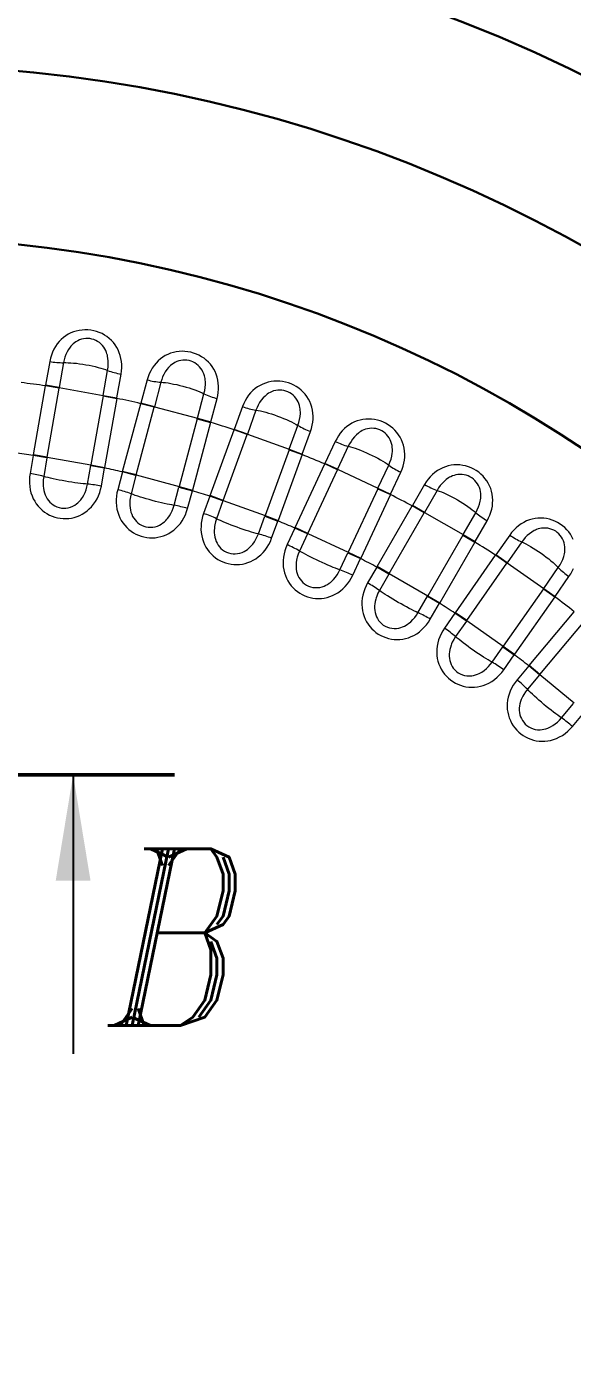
# Model space of a CAD drawing. Extents: x 407 to 892, y -26 to 445.
# Drawn here: x 555.4 to 570.86, y 187.52 to 224.92 of the extents above; entities that cross this region are included whole.
import ezdxf

# ---------------------------------------------------------------- set-up
doc = ezdxf.new("R2010")
doc.units = 0
doc.header["$LTSCALE"] = 7
doc.header["$MEASUREMENT"] = 0
doc.linetypes.add('CENTER2', pattern=[1.125, 0.75, -0.125, 0.125, -0.125])
doc.layers.get('0').update_dxf_attribs({"linetype": 'CONTINUOUS', "lineweight": 15})
for name, color, linetype, lineweight in [('1', 1, 'CENTER2', 15), ('3', 3, 'CONTINUOUS', 30), ('4', 5, 'CONTINUOUS', 50), ('8', 251, 'CONTINUOUS', 15)]:
    doc.layers.add(name, color=color, linetype=linetype, lineweight=lineweight)
doc.styles.add('ITALICT', font='ITALICT.shx', dxfattribs={"width": 0.8, "height": 3})
doc.dimstyles.get("Standard").update_dxf_attribs({"dimtxt": 3, "dimasz": 3, "dimexe": 0.5, "dimexo": 0.5, "dimgap": 0.8, "dimtad": 1, "dimdsep": 46, "dimtxsty": 'ITALICT', "dimcen": 0.09, "dimazin": 2, "dimtfac": 1, "dimtmove": 0, "dimatfit": 3, "dimfxl": 1, "dimtolj": 1, "dimtzin": 0, "dimarcsym": 0})

# ---------------------------------------------------------------- blocks, each defined once
blk = doc.blocks.new('*D33')
at = {"color": 0, "lineweight": -2, "transparency": 16777216}
for p, q in [((491.115, 205.588), (474.637, 211.586)), ((488.491, 183.614), (469.704, 183.614))]:
    blk.add_line(p, q, dxfattribs=at)
blk.add_arc((551.491, 183.614), 81.286, 162.11471, 177.88529, dxfattribs=at)
at = {"color": 0, "transparency": 16777216}
for points in [[(473.66, 208.74), (474.606, 208.415), (475.106, 211.415)], [(470.76, 186.604), (469.76, 186.622), (470.204, 183.614)]]:
    blk.add_solid(points, dxfattribs=at)
at = {"color": 0, "transparency": 16777216, "insert": (469.174, 198.128), "char_height": 3, "attachment_point": 5, "rotation": 80, "style": 'ITALICT'}
blk.add_mtext('\\A1;20°', dxfattribs=at)
blk = doc.blocks.new('*D34')
at = {"color": 0, "lineweight": -2, "transparency": 16777216}
for p, q in [((499.341, 235.763), (487.736, 247.368)), ((488.491, 183.614), (461.329, 183.614))]:
    blk.add_line(p, q, dxfattribs=at)
blk.add_arc((551.491, 183.614), 89.662, 136.91715, 178.08285, dxfattribs=at)
at = {"color": 0, "transparency": 16777216}
for points in [[(485.645, 245.205), (486.364, 244.51), (488.09, 247.014)], [(462.379, 186.605), (461.379, 186.621), (461.829, 183.614)]]:
    blk.add_solid(points, dxfattribs=at)
at = {"color": 0, "transparency": 16777216, "insert": (466.529, 218.806), "char_height": 3, "attachment_point": 5, "rotation": 67.5, "style": 'ITALICT'}
blk.add_mtext('\\A1;45°', dxfattribs=at)

msp = doc.modelspace()

# ---------------------------------------------------------------- linework, layer by layer
at = {"layer": '1'}
msp.add_arc((551.491, 183.614), 57, 12.6703, 166.5373, dxfattribs=at)
at = {"layer": '3'}
for radius in [44.5, 44.5, 40.215, 35.325]:
    msp.add_circle((551.491, 183.614), radius, dxfattribs=at)
at = {"layer": '4'}
msp.add_line((553.851, 203.738), (559.594, 203.738), dxfattribs=at)
at = {"layer": '8', "lineweight": 13, "ltscale": 0.017124}
msp.add_line((556.062, 215.438), (555.943, 214.764), dxfattribs=at)
at = {"layer": '8', "lineweight": 13, "ltscale": 0.01795}
for p, q in [((556.454, 215.405), (556.331, 214.697)), ((557.573, 214.478), (557.699, 215.185)), ((559.206, 214.851), (559.022, 214.157)), ((560.24, 213.831), (560.427, 214.524)), ((561.899, 214.06), (561.655, 213.384)), ((562.84, 212.953), (563.087, 213.627)), ((564.513, 213.037), (564.211, 212.385)), ((565.354, 211.852), (565.659, 212.502)), ((567.028, 211.79), (566.67, 211.167)), ((569.425, 210.328), (569.014, 209.739))]:
    msp.add_line(p, q, dxfattribs=at)
at = {"layer": '8', "lineweight": 13, "ltscale": 0.017125}
for p, q in [((557.961, 214.408), (558.079, 215.083)), ((558.819, 214.919), (558.641, 214.257)), ((560.62, 213.727), (560.797, 214.389)), ((561.519, 214.161), (561.284, 213.517)), ((563.21, 212.817), (563.444, 213.46)), ((564.143, 213.171), (563.853, 212.55)), ((565.711, 211.684), (566, 212.305)), ((566.671, 211.955), (566.328, 211.362)), ((568.103, 210.338), (568.445, 210.931)), ((569.084, 210.525), (568.69, 209.964)), ((570.369, 208.788), (570.761, 209.35))]:
    msp.add_line(p, q, dxfattribs=at)
at = {"layer": '8', "lineweight": 13, "ltscale": 0.049583}
for p, q in [((555.596, 212.796), (555.94, 214.749)), ((555.984, 212.728), (556.328, 214.681)), ((557.958, 214.393), (557.614, 212.44)), ((558.504, 212.225), (559.018, 214.141)), ((560.236, 213.815), (559.722, 211.899)), ((560.601, 211.64), (561.279, 213.504)), ((560.971, 211.505), (561.649, 213.369)), ((563.205, 212.803), (562.527, 210.939)), ((563.366, 210.573), (564.204, 212.37)), ((565.704, 211.671), (564.866, 209.873)), ((565.329, 209.632), (566.321, 211.35)), ((565.67, 209.435), (566.662, 211.153)), ((567.754, 210.522), (566.763, 208.804)), ((567.544, 208.327), (568.682, 209.952)), ((567.867, 208.101), (569.005, 209.726)), ((570.038, 209.002), (568.9, 207.378)), ((570.36, 208.776), (569.223, 207.151))]:
    msp.add_line(p, q, dxfattribs=at)
at = {"layer": '8', "lineweight": 13, "ltscale": 0.000371291}
msp.add_line((555.94, 214.749), (555.943, 214.764), dxfattribs=at)
at = {"layer": '8', "lineweight": 13, "ltscale": 0.009853}
for p, q in [((556.328, 214.681), (555.94, 214.749)), ((557.57, 214.462), (557.958, 214.393)), ((559.018, 214.141), (558.637, 214.243)), ((560.236, 213.815), (560.616, 213.713)), ((561.649, 213.369), (561.279, 213.504)), ((562.835, 212.937), (563.205, 212.803)), ((555.981, 212.711), (555.593, 212.778)), ((555.984, 212.728), (555.596, 212.796)), ((557.223, 212.492), (557.611, 212.423)), ((557.226, 212.509), (557.614, 212.44)), ((564.204, 212.37), (563.847, 212.537)), ((558.5, 212.209), (558.119, 212.31)), ((558.504, 212.225), (558.123, 212.327)), ((559.718, 211.882), (560.098, 211.78)), ((559.722, 211.899), (560.103, 211.797)), ((565.347, 211.837), (565.704, 211.671)), ((560.971, 211.505), (560.601, 211.64)), ((566.662, 211.153), (566.321, 211.35)), ((562.15, 211.058), (562.521, 210.922)), ((562.156, 211.074), (562.527, 210.939)), ((563.359, 210.557), (563.001, 210.723)), ((563.366, 210.573), (563.009, 210.739)), ((567.754, 210.522), (568.096, 210.325)), ((564.502, 210.024), (564.859, 209.857)), ((564.509, 210.04), (564.866, 209.873)), ((569.005, 209.726), (568.682, 209.952)), ((565.67, 209.435), (565.329, 209.632)), ((566.754, 208.79), (567.095, 208.592)), ((570.038, 209.002), (570.36, 208.776)), ((567.867, 208.101), (567.544, 208.327)), ((568.9, 207.378), (569.223, 207.151)), ((569.939, 206.58), (569.637, 206.834)), ((569.928, 206.567), (569.626, 206.82))]:
    msp.add_line(p, q, dxfattribs=at)
at = {"layer": '8', "lineweight": 13, "ltscale": 0.009852}
for p, q in [((556.331, 214.697), (555.943, 214.764)), ((557.573, 214.478), (557.961, 214.408)), ((559.022, 214.157), (558.641, 214.257)), ((560.24, 213.831), (560.62, 213.727)), ((565.354, 211.852), (565.711, 211.684)), ((560.965, 211.489), (560.595, 211.623)), ((566.67, 211.167), (566.328, 211.362)), ((567.763, 210.536), (568.103, 210.338)), ((569.014, 209.739), (568.69, 209.964)), ((565.662, 209.42), (565.32, 209.617)), ((567.857, 208.087), (567.534, 208.312)), ((568.89, 207.364), (569.213, 207.137))]:
    msp.add_line(p, q, dxfattribs=at)
at = {"layer": '8', "lineweight": 13, "ltscale": 0.000416811}
msp.add_line((556.328, 214.681), (556.331, 214.697), dxfattribs=at)
at = {"layer": '8', "lineweight": 13, "ltscale": 0.03153}
for p, q in [((556.331, 214.697), (557.573, 214.478)), ((561.655, 213.384), (562.84, 212.953)), ((564.211, 212.385), (565.354, 211.852)), ((566.67, 211.167), (567.763, 210.536)), ((569.014, 209.739), (570.047, 209.016))]:
    msp.add_line(p, q, dxfattribs=at)
at = {"layer": '8', "lineweight": 13, "ltscale": 0.049582}
for p, q in [((557.57, 214.462), (557.226, 212.509)), ((558.123, 212.327), (558.637, 214.243)), ((560.616, 213.713), (560.103, 211.797)), ((562.835, 212.937), (562.156, 211.074)), ((563.009, 210.739), (563.847, 212.537)), ((565.347, 211.837), (564.509, 210.04)), ((568.096, 210.325), (567.104, 208.607)), ((569.637, 206.834), (570.912, 208.353)), ((569.939, 206.58), (571.214, 208.1))]:
    msp.add_line(p, q, dxfattribs=at)
at = {"layer": '8', "lineweight": 13, "ltscale": 0.000417696}
msp.add_line((557.57, 214.462), (557.573, 214.478), dxfattribs=at)
at = {"layer": '8', "lineweight": 13, "ltscale": 0.000371025}
msp.add_line((557.958, 214.393), (557.961, 214.408), dxfattribs=at)
at = {"layer": '8', "lineweight": 13, "ltscale": 0.000371442}
msp.add_line((558.637, 214.243), (558.641, 214.257), dxfattribs=at)
at = {"layer": '8', "lineweight": 13, "ltscale": 0.000416948}
msp.add_line((559.018, 214.141), (559.022, 214.157), dxfattribs=at)
at = {"layer": '8', "lineweight": 13, "ltscale": 0.031529}
for p, q in [((559.022, 214.157), (560.24, 213.831)), ((555.984, 212.728), (557.226, 212.509)), ((558.504, 212.225), (559.722, 211.899)), ((560.971, 211.505), (562.156, 211.074)), ((563.366, 210.573), (564.509, 210.04)), ((565.67, 209.435), (566.763, 208.804)), ((567.867, 208.101), (568.9, 207.378)), ((569.939, 206.58), (570.905, 205.77))]:
    msp.add_line(p, q, dxfattribs=at)
at = {"layer": '8', "lineweight": 13, "ltscale": 0.000417146}
msp.add_line((560.236, 213.815), (560.24, 213.831), dxfattribs=at)
at = {"layer": '8', "lineweight": 13, "ltscale": 0.000370851}
msp.add_line((560.616, 213.713), (560.62, 213.727), dxfattribs=at)
at = {"layer": '8', "lineweight": 13, "ltscale": 0.00037076}
msp.add_line((561.279, 213.504), (561.284, 213.517), dxfattribs=at)
at = {"layer": '8', "lineweight": 13, "ltscale": 0.009851}
for p, q in [((561.655, 213.384), (561.284, 213.517)), ((562.84, 212.953), (563.21, 212.817)), ((564.211, 212.385), (563.853, 212.55)), ((570.047, 209.016), (570.369, 208.788))]:
    msp.add_line(p, q, dxfattribs=at)
at = {"layer": '8', "lineweight": 13, "ltscale": 0.000417037}
msp.add_line((561.649, 213.369), (561.655, 213.384), dxfattribs=at)
at = {"layer": '8', "lineweight": 13, "ltscale": 0.000417559}
msp.add_line((562.835, 212.937), (562.84, 212.953), dxfattribs=at)
at = {"layer": '8', "lineweight": 13, "ltscale": 0.000370693}
msp.add_line((563.205, 212.803), (563.21, 212.817), dxfattribs=at)
at = {"layer": '8', "lineweight": 13, "ltscale": 0.012961}
for p, q in [((555.593, 212.778), (555.502, 212.268)), ((557.521, 211.912), (557.611, 212.423)), ((558.119, 212.31), (557.984, 211.809)), ((559.965, 211.279), (560.098, 211.78)), ((562.343, 210.435), (562.521, 210.922)), ((563.001, 210.723), (562.782, 210.253)), ((564.64, 209.387), (564.859, 209.857)), ((565.32, 209.617), (565.061, 209.168)), ((567.534, 208.312), (567.236, 207.888)), ((568.916, 206.712), (569.213, 207.137)), ((569.626, 206.82), (569.292, 206.423)), ((570.862, 205.105), (571.195, 205.503))]:
    msp.add_line(p, q, dxfattribs=at)
at = {"layer": '8', "lineweight": 13, "ltscale": 0.000445406}
msp.add_line((555.593, 212.778), (555.596, 212.796), dxfattribs=at)
at = {"layer": '8', "lineweight": 13, "ltscale": 0.013374}
for p, q in [((555.981, 212.711), (555.889, 212.184)), ((557.129, 211.965), (557.223, 212.492)), ((558.5, 212.209), (558.362, 211.692)), ((559.579, 211.366), (559.718, 211.882)), ((560.965, 211.489), (560.783, 210.986)), ((561.967, 210.555), (562.15, 211.058)), ((563.359, 210.557), (563.133, 210.072)), ((564.275, 209.54), (564.502, 210.024)), ((565.662, 209.42), (565.395, 208.957)), ((566.486, 208.327), (566.754, 208.79)), ((567.857, 208.087), (567.551, 207.648)), ((568.583, 206.926), (568.89, 207.364)), ((569.928, 206.567), (569.585, 206.157)), ((570.55, 205.347), (570.894, 205.757))]:
    msp.add_line(p, q, dxfattribs=at)
at = {"layer": '8', "lineweight": 13, "ltscale": 0.000424458}
msp.add_line((555.981, 212.711), (555.984, 212.728), dxfattribs=at)
at = {"layer": '8', "lineweight": 13, "ltscale": 0.00042459}
msp.add_line((557.226, 212.509), (557.223, 212.492), dxfattribs=at)
at = {"layer": '8', "lineweight": 13, "ltscale": 0.000445539}
msp.add_line((557.614, 212.44), (557.611, 212.423), dxfattribs=at)
at = {"layer": '8', "lineweight": 13, "ltscale": 0.000370987}
msp.add_line((563.847, 212.537), (563.853, 212.55), dxfattribs=at)
at = {"layer": '8', "lineweight": 13, "ltscale": 0.00044619}
msp.add_line((558.119, 212.31), (558.123, 212.327), dxfattribs=at)
at = {"layer": '8', "lineweight": 13, "ltscale": 0.000424713}
msp.add_line((558.5, 212.209), (558.504, 212.225), dxfattribs=at)
at = {"layer": '8', "lineweight": 13, "ltscale": 0.000417123}
msp.add_line((564.204, 212.37), (564.211, 212.385), dxfattribs=at)
at = {"layer": '8', "lineweight": 13, "ltscale": 0.000424371}
msp.add_line((559.722, 211.899), (559.718, 211.882), dxfattribs=at)
at = {"layer": '8', "lineweight": 13, "ltscale": 0.000445651}
msp.add_line((560.103, 211.797), (560.098, 211.78), dxfattribs=at)
at = {"layer": '8', "lineweight": 13, "ltscale": 0.000417768}
msp.add_line((565.347, 211.837), (565.354, 211.852), dxfattribs=at)
at = {"layer": '8', "lineweight": 13, "ltscale": 0.012962}
for p, q in [((560.595, 211.623), (560.417, 211.136)), ((566.836, 208.143), (567.095, 208.592))]:
    msp.add_line(p, q, dxfattribs=at)
at = {"layer": '8', "lineweight": 13, "ltscale": 0.000445521}
msp.add_line((560.595, 211.623), (560.601, 211.64), dxfattribs=at)
at = {"layer": '8', "lineweight": 13, "ltscale": 0.000424532}
msp.add_line((560.965, 211.489), (560.971, 211.505), dxfattribs=at)
at = {"layer": '8', "lineweight": 13, "ltscale": 0.000371403}
msp.add_line((565.704, 211.671), (565.711, 211.684), dxfattribs=at)
at = {"layer": '8', "lineweight": 13, "ltscale": 0.000370584}
msp.add_line((566.321, 211.35), (566.328, 211.362), dxfattribs=at)
at = {"layer": '8', "lineweight": 13, "ltscale": 0.000424794}
msp.add_line((562.156, 211.074), (562.15, 211.058), dxfattribs=at)
at = {"layer": '8', "lineweight": 13, "ltscale": 0.000445782}
msp.add_line((562.527, 210.939), (562.521, 210.922), dxfattribs=at)
at = {"layer": '8', "lineweight": 13, "ltscale": 0.000417325}
msp.add_line((566.662, 211.153), (566.67, 211.167), dxfattribs=at)
at = {"layer": '8', "lineweight": 13, "ltscale": 0.017949}
for p, q in [((567.763, 210.536), (568.123, 211.158)), ((570.047, 209.016), (570.46, 209.603))]:
    msp.add_line(p, q, dxfattribs=at)
at = {"layer": '8', "lineweight": 13, "ltscale": 0.000446113}
msp.add_line((563.001, 210.723), (563.009, 210.739), dxfattribs=at)
at = {"layer": '8', "lineweight": 13, "ltscale": 0.000424266}
msp.add_line((563.359, 210.557), (563.366, 210.573), dxfattribs=at)
at = {"layer": '8', "lineweight": 13, "ltscale": 0.000417046}
msp.add_line((567.754, 210.522), (567.763, 210.536), dxfattribs=at)
at = {"layer": '8', "lineweight": 13, "ltscale": 0.000371143}
msp.add_line((568.096, 210.325), (568.103, 210.338), dxfattribs=at)
at = {"layer": '8', "lineweight": 13, "ltscale": 0.000424589}
msp.add_line((564.509, 210.04), (564.502, 210.024), dxfattribs=at)
at = {"layer": '8', "lineweight": 13, "ltscale": 0.000445422}
msp.add_line((564.866, 209.873), (564.859, 209.857), dxfattribs=at)
at = {"layer": '8', "lineweight": 13, "ltscale": 0.000371265}
msp.add_line((568.682, 209.952), (568.69, 209.964), dxfattribs=at)
at = {"layer": '8', "lineweight": 13, "ltscale": 0.000445997}
msp.add_line((565.32, 209.617), (565.329, 209.632), dxfattribs=at)
at = {"layer": '8', "lineweight": 13, "ltscale": 0.000417391}
msp.add_line((569.005, 209.726), (569.014, 209.739), dxfattribs=at)
at = {"layer": '8', "lineweight": 13, "ltscale": 0.000424518}
for p, q in [((565.662, 209.42), (565.67, 209.435)), ((566.763, 208.804), (566.754, 208.79))]:
    msp.add_line(p, q, dxfattribs=at)
at = {"layer": '8', "lineweight": 13, "ltscale": 0.009854}
msp.add_line((566.763, 208.804), (567.104, 208.607), dxfattribs=at)
at = {"layer": '8', "lineweight": 13, "ltscale": 0.00041783}
msp.add_line((570.038, 209.002), (570.047, 209.016), dxfattribs=at)
at = {"layer": '8', "lineweight": 13, "ltscale": 0.000371015}
msp.add_line((570.36, 208.776), (570.369, 208.788), dxfattribs=at)
at = {"layer": '8', "lineweight": 13, "ltscale": 0.000445438}
msp.add_line((567.104, 208.607), (567.095, 208.592), dxfattribs=at)
at = {"layer": '8', "lineweight": 13, "ltscale": 0.000445518}
msp.add_line((567.534, 208.312), (567.544, 208.327), dxfattribs=at)
at = {"layer": '8', "lineweight": 13, "ltscale": 0.000424579}
msp.add_line((567.857, 208.087), (567.867, 208.101), dxfattribs=at)
at = {"layer": '8', "lineweight": 13, "ltscale": 0.000423954}
msp.add_line((568.9, 207.378), (568.89, 207.364), dxfattribs=at)
at = {"layer": '8', "lineweight": 13, "ltscale": 0.000445768}
msp.add_line((569.223, 207.151), (569.213, 207.137), dxfattribs=at)
at = {"layer": '8', "lineweight": 13, "ltscale": 0.000445735}
msp.add_line((569.626, 206.82), (569.637, 206.834), dxfattribs=at)
at = {"layer": '8', "lineweight": 13, "ltscale": 0.000424635}
msp.add_line((569.928, 206.567), (569.939, 206.58), dxfattribs=at)
at = {"layer": '8', "lineweight": 13}
for points in [[(558.079, 215.083), (558.092, 215.171), (558.097, 215.259), (558.097, 215.348), (558.09, 215.435), (558.076, 215.521), (558.056, 215.605), (558.029, 215.686), (557.995, 215.765), (557.956, 215.838), (557.912, 215.907), (557.862, 215.973), (557.806, 216.034), (557.746, 216.09), (557.681, 216.141), (557.612, 216.186), (557.54, 216.226), (557.464, 216.26), (557.385, 216.287), (557.305, 216.309), (557.223, 216.324), (557.14, 216.332), (557.057, 216.334), (556.975, 216.329), (556.892, 216.318), (556.812, 216.3), (556.733, 216.275), (556.657, 216.245), (556.584, 216.208), (556.514, 216.164), (556.448, 216.116), (556.386, 216.061), (556.328, 216.002), (556.272, 215.933), (556.222, 215.86), (556.178, 215.782), (556.139, 215.701), (556.107, 215.616), (556.081, 215.528), (556.062, 215.438)], [(557.699, 215.185), (557.712, 215.274), (557.717, 215.363), (557.716, 215.45), (557.707, 215.534), (557.7, 215.575), (557.691, 215.615), (557.68, 215.654), (557.667, 215.692), (557.645, 215.746), (557.618, 215.797), (557.587, 215.845), (557.552, 215.889), (557.511, 215.933), (557.465, 215.972), (557.416, 216.006), (557.365, 216.034), (557.31, 216.057), (557.254, 216.074), (557.196, 216.086), (557.137, 216.091), (557.079, 216.09), (557.02, 216.083), (556.963, 216.07), (556.906, 216.051), (556.852, 216.026), (556.8, 215.996), (556.76, 215.967), (556.722, 215.936), (556.686, 215.901), (556.661, 215.873), (556.636, 215.844), (556.592, 215.779), (556.552, 215.709), (556.519, 215.634), (556.492, 215.56), (556.471, 215.483), (556.454, 215.405)], [(560.797, 214.389), (560.817, 214.475), (560.83, 214.563), (560.838, 214.651), (560.838, 214.739), (560.832, 214.826), (560.819, 214.911), (560.799, 214.994), (560.773, 215.076), (560.74, 215.152), (560.702, 215.225), (560.658, 215.294), (560.608, 215.36), (560.553, 215.421), (560.492, 215.477), (560.428, 215.528), (560.359, 215.574), (560.286, 215.615), (560.211, 215.649), (560.132, 215.678), (560.052, 215.7), (559.971, 215.715), (559.888, 215.724), (559.805, 215.727), (559.722, 215.723), (559.641, 215.712), (559.56, 215.694), (559.482, 215.67), (559.405, 215.64), (559.332, 215.603), (559.262, 215.56), (559.195, 215.511), (559.132, 215.457), (559.071, 215.393), (559.014, 215.325), (558.963, 215.251), (558.918, 215.173), (558.879, 215.091), (558.846, 215.006), (558.819, 214.919)], [(560.427, 214.524), (560.448, 214.612), (560.461, 214.7), (560.467, 214.786), (560.466, 214.871), (560.462, 214.913), (560.457, 214.953), (560.449, 214.993), (560.44, 215.031), (560.422, 215.087), (560.399, 215.141), (560.373, 215.191), (560.342, 215.238), (560.305, 215.285), (560.263, 215.328), (560.217, 215.366), (560.168, 215.399), (560.116, 215.427), (560.061, 215.449), (560.004, 215.465), (559.946, 215.475), (559.888, 215.479), (559.829, 215.477), (559.77, 215.469), (559.713, 215.455), (559.656, 215.435), (559.602, 215.41), (559.56, 215.385), (559.519, 215.357), (559.481, 215.326), (559.453, 215.3), (559.426, 215.272), (559.376, 215.212), (559.33, 215.146), (559.29, 215.074), (559.257, 215.003), (559.23, 214.928), (559.206, 214.851)], [(563.444, 213.46), (563.471, 213.545), (563.492, 213.631), (563.507, 213.718), (563.515, 213.806), (563.517, 213.893), (563.511, 213.979), (563.499, 214.064), (563.479, 214.147), (563.454, 214.226), (563.422, 214.302), (563.384, 214.375), (563.34, 214.444), (563.29, 214.51), (563.235, 214.571), (563.175, 214.628), (563.111, 214.68), (563.042, 214.726), (562.97, 214.767), (562.894, 214.802), (562.816, 214.831), (562.736, 214.854), (562.655, 214.87), (562.572, 214.88), (562.489, 214.883), (562.407, 214.879), (562.325, 214.869), (562.245, 214.852), (562.166, 214.828), (562.09, 214.798), (562.016, 214.761), (561.946, 214.718), (561.879, 214.67), (561.812, 214.612), (561.749, 214.548), (561.692, 214.48), (561.64, 214.406), (561.594, 214.328), (561.554, 214.246), (561.519, 214.161)], [(563.087, 213.627), (563.115, 213.713), (563.136, 213.8), (563.15, 213.885), (563.156, 213.97), (563.156, 214.012), (563.154, 214.053), (563.15, 214.093), (563.144, 214.132), (563.131, 214.189), (563.113, 214.244), (563.091, 214.297), (563.065, 214.346), (563.031, 214.397), (562.994, 214.443), (562.951, 214.485), (562.905, 214.522), (562.856, 214.554), (562.803, 214.581), (562.748, 214.602), (562.691, 214.617), (562.633, 214.626), (562.574, 214.629), (562.515, 214.627), (562.457, 214.618), (562.399, 214.603), (562.342, 214.582), (562.298, 214.561), (562.255, 214.537), (562.214, 214.509), (562.184, 214.485), (562.155, 214.46), (562.1, 214.405), (562.049, 214.343), (562.002, 214.274), (561.964, 214.206), (561.929, 214.134), (561.899, 214.06)], [(566, 212.305), (566.034, 212.387), (566.063, 212.471), (566.085, 212.556), (566.101, 212.643), (566.11, 212.729), (566.112, 212.816), (566.107, 212.901), (566.095, 212.986), (566.076, 213.066), (566.051, 213.145), (566.02, 213.221), (565.982, 213.294), (565.938, 213.364), (565.889, 213.43), (565.834, 213.492), (565.774, 213.549), (565.71, 213.601), (565.641, 213.648), (565.569, 213.69), (565.494, 213.725), (565.416, 213.755), (565.336, 213.778), (565.255, 213.795), (565.173, 213.805), (565.091, 213.809), (565.008, 213.806), (564.927, 213.796), (564.846, 213.779), (564.768, 213.755), (564.691, 213.725), (564.617, 213.689), (564.546, 213.646), (564.474, 213.594), (564.407, 213.537), (564.344, 213.473), (564.286, 213.404), (564.233, 213.33), (564.185, 213.252), (564.143, 213.171)], [(565.659, 212.502), (565.694, 212.585), (565.723, 212.67), (565.744, 212.754), (565.757, 212.838), (565.761, 212.879), (565.762, 212.92), (565.762, 212.96), (565.759, 213), (565.751, 213.058), (565.739, 213.115), (565.721, 213.169), (565.699, 213.221), (565.67, 213.274), (565.637, 213.323), (565.598, 213.368), (565.556, 213.409), (565.509, 213.446), (565.459, 213.477), (565.406, 213.503), (565.351, 213.523), (565.294, 213.537), (565.235, 213.545), (565.176, 213.548), (565.117, 213.544), (565.058, 213.534), (565, 213.518), (564.954, 213.501), (564.909, 213.481), (564.866, 213.456), (564.834, 213.436), (564.803, 213.413), (564.743, 213.363), (564.687, 213.305), (564.635, 213.241), (564.59, 213.177), (564.55, 213.108), (564.513, 213.037)], [(568.445, 210.931), (568.487, 211.01), (568.523, 211.091), (568.552, 211.174), (568.575, 211.259), (568.592, 211.344), (568.601, 211.43), (568.604, 211.516), (568.599, 211.601), (568.588, 211.683), (568.57, 211.764), (568.545, 211.842), (568.514, 211.918), (568.476, 211.992), (568.433, 212.062), (568.383, 212.128), (568.329, 212.19), (568.269, 212.248), (568.205, 212.301), (568.137, 212.348), (568.065, 212.39), (567.99, 212.427), (567.913, 212.457), (567.833, 212.481), (567.752, 212.498), (567.67, 212.509), (567.588, 212.513), (567.506, 212.51), (567.425, 212.5), (567.344, 212.483), (567.265, 212.46), (567.188, 212.43), (567.113, 212.394), (567.038, 212.349), (566.965, 212.297), (566.897, 212.239), (566.833, 212.175), (566.774, 212.107), (566.72, 212.033), (566.671, 211.955)], [(555.502, 212.268), (555.489, 212.175), (555.483, 212.083), (555.484, 211.99), (555.492, 211.898), (555.507, 211.808), (555.529, 211.72), (555.558, 211.635), (555.594, 211.554), (555.634, 211.479), (555.68, 211.409), (555.731, 211.343), (555.788, 211.282), (555.849, 211.226), (555.914, 211.175), (555.982, 211.13), (556.054, 211.091), (556.128, 211.059), (556.203, 211.033), (556.28, 211.013), (556.358, 210.999), (556.437, 210.991), (556.517, 210.99), (556.597, 210.995), (556.676, 211.006), (556.755, 211.024), (556.832, 211.049), (556.908, 211.079), (556.981, 211.116), (557.051, 211.159), (557.118, 211.208), (557.181, 211.263), (557.24, 211.323), (557.299, 211.394), (557.352, 211.47), (557.399, 211.552), (557.44, 211.637), (557.474, 211.726), (557.501, 211.818), (557.521, 211.912)], [(555.889, 212.184), (555.876, 212.092), (555.872, 212.001), (555.872, 211.956), (555.875, 211.912), (555.882, 211.847), (555.894, 211.784), (555.911, 211.723), (555.931, 211.665), (555.958, 211.607), (555.99, 211.552), (556.026, 211.502), (556.066, 211.456), (556.109, 211.415), (556.156, 211.38), (556.206, 211.35), (556.265, 211.322), (556.327, 211.302), (556.39, 211.289), (556.455, 211.284), (556.52, 211.287), (556.585, 211.297), (556.649, 211.315), (556.711, 211.34), (556.771, 211.374), (556.816, 211.404), (556.859, 211.44), (556.899, 211.479), (556.937, 211.522), (556.961, 211.553), (556.984, 211.586), (557.025, 211.656), (557.061, 211.732), (557.089, 211.807), (557.112, 211.885), (557.129, 211.965)], [(568.123, 211.158), (568.165, 211.237), (568.201, 211.319), (568.229, 211.401), (568.25, 211.483), (568.257, 211.524), (568.262, 211.565), (568.265, 211.605), (568.266, 211.645), (568.263, 211.703), (568.256, 211.761), (568.243, 211.816), (568.226, 211.87), (568.202, 211.925), (568.172, 211.977), (568.138, 212.026), (568.099, 212.07), (568.056, 212.11), (568.008, 212.146), (567.958, 212.176), (567.905, 212.201), (567.849, 212.22), (567.792, 212.233), (567.733, 212.241), (567.674, 212.242), (567.614, 212.238), (567.555, 212.227), (567.508, 212.214), (567.462, 212.197), (567.416, 212.177), (567.382, 212.159), (567.349, 212.14), (567.285, 212.095), (567.224, 212.042), (567.167, 211.983), (567.117, 211.923), (567.071, 211.858), (567.028, 211.79)], [(557.984, 211.809), (557.963, 211.718), (557.949, 211.626), (557.942, 211.534), (557.942, 211.442), (557.949, 211.351), (557.964, 211.261), (557.985, 211.174), (558.013, 211.09), (558.047, 211.012), (558.087, 210.938), (558.132, 210.868), (558.183, 210.802), (558.239, 210.741), (558.299, 210.685), (558.364, 210.634), (558.432, 210.589), (558.502, 210.551), (558.575, 210.518), (558.65, 210.491), (558.726, 210.471), (558.805, 210.456), (558.884, 210.448), (558.964, 210.446), (559.044, 210.45), (559.124, 210.461), (559.203, 210.479), (559.281, 210.503), (559.357, 210.533), (559.431, 210.57), (559.502, 210.613), (559.569, 210.662), (559.633, 210.716), (559.698, 210.782), (559.758, 210.854), (559.812, 210.93), (559.86, 211.012), (559.901, 211.098), (559.936, 211.187), (559.965, 211.279)], [(558.362, 211.692), (558.342, 211.602), (558.329, 211.511), (558.326, 211.466), (558.325, 211.422), (558.326, 211.357), (558.333, 211.293), (558.344, 211.231), (558.359, 211.172), (558.381, 211.111), (558.408, 211.053), (558.439, 211), (558.475, 210.951), (558.515, 210.907), (558.559, 210.868), (558.605, 210.833), (558.662, 210.801), (558.721, 210.775), (558.784, 210.757), (558.847, 210.746), (558.912, 210.743), (558.978, 210.747), (559.043, 210.76), (559.108, 210.78), (559.171, 210.808), (559.218, 210.834), (559.264, 210.866), (559.307, 210.901), (559.349, 210.941), (559.376, 210.97), (559.401, 211.001), (559.448, 211.067), (559.49, 211.139), (559.525, 211.211), (559.555, 211.287), (559.579, 211.366)], [(560.417, 211.136), (560.388, 211.047), (560.366, 210.957), (560.351, 210.865), (560.343, 210.774), (560.342, 210.682), (560.349, 210.592), (560.362, 210.503), (560.383, 210.417), (560.41, 210.336), (560.443, 210.259), (560.482, 210.185), (560.527, 210.115), (560.577, 210.049), (560.633, 209.988), (560.692, 209.932), (560.757, 209.881), (560.823, 209.837), (560.893, 209.798), (560.965, 209.765), (561.04, 209.738), (561.116, 209.716), (561.195, 209.701), (561.274, 209.692), (561.354, 209.69), (561.435, 209.694), (561.515, 209.704), (561.595, 209.721), (561.673, 209.745), (561.75, 209.775), (561.824, 209.812), (561.896, 209.855), (561.964, 209.904), (562.035, 209.963), (562.1, 210.029), (562.161, 210.101), (562.216, 210.178), (562.265, 210.26), (562.307, 210.346), (562.343, 210.435)], [(560.783, 210.986), (560.755, 210.898), (560.735, 210.809), (560.727, 210.765), (560.722, 210.721), (560.718, 210.655), (560.719, 210.591), (560.725, 210.529), (560.735, 210.468), (560.751, 210.405), (560.773, 210.346), (560.8, 210.29), (560.831, 210.238), (560.867, 210.191), (560.907, 210.148), (560.951, 210.109), (561.004, 210.072), (561.061, 210.042), (561.121, 210.018), (561.184, 210.002), (561.249, 209.993), (561.314, 209.992), (561.38, 209.998), (561.446, 210.013), (561.511, 210.035), (561.561, 210.057), (561.609, 210.085), (561.656, 210.116), (561.701, 210.152), (561.73, 210.179), (561.758, 210.207), (561.811, 210.269), (561.859, 210.337), (561.9, 210.406), (561.936, 210.479), (561.967, 210.555)], [(570.885, 210.403), (570.847, 210.477), (570.804, 210.547), (570.755, 210.614), (570.701, 210.676), (570.642, 210.735), (570.578, 210.788), (570.51, 210.836), (570.439, 210.879), (570.364, 210.916), (570.287, 210.946), (570.208, 210.971), (570.127, 210.989), (570.046, 211), (569.964, 211.004), (569.882, 211.001), (569.8, 210.992), (569.719, 210.975), (569.64, 210.952), (569.562, 210.923), (569.483, 210.884), (569.406, 210.839), (569.333, 210.787), (569.264, 210.73), (569.199, 210.666), (569.139, 210.598), (569.084, 210.525)], [(570.46, 209.603), (570.509, 209.679), (570.552, 209.757), (570.588, 209.836), (570.615, 209.916), (570.626, 209.957), (570.635, 209.997), (570.641, 210.036), (570.645, 210.076), (570.648, 210.135), (570.645, 210.192), (570.637, 210.249), (570.625, 210.304), (570.606, 210.361), (570.581, 210.415), (570.551, 210.467), (570.516, 210.514), (570.476, 210.558), (570.432, 210.597), (570.385, 210.632), (570.334, 210.661), (570.28, 210.685), (570.224, 210.704), (570.166, 210.716), (570.107, 210.723), (570.048, 210.724), (569.987, 210.718), (569.94, 210.709), (569.892, 210.697), (569.845, 210.68), (569.81, 210.666), (569.775, 210.649), (569.708, 210.61), (569.642, 210.563), (569.58, 210.509), (569.525, 210.453), (569.473, 210.393), (569.425, 210.328)], [(562.782, 210.253), (562.746, 210.167), (562.716, 210.079), (562.693, 209.989), (562.677, 209.899), (562.668, 209.808), (562.666, 209.717), (562.672, 209.628), (562.686, 209.54), (562.705, 209.457), (562.731, 209.377), (562.764, 209.3), (562.802, 209.227), (562.847, 209.157), (562.896, 209.091), (562.951, 209.03), (563.011, 208.974), (563.073, 208.924), (563.139, 208.879), (563.208, 208.84), (563.28, 208.806), (563.355, 208.778), (563.431, 208.756), (563.51, 208.74), (563.589, 208.731), (563.67, 208.728), (563.751, 208.731), (563.832, 208.741), (563.912, 208.758), (563.991, 208.782), (564.068, 208.812), (564.143, 208.848), (564.216, 208.891), (564.291, 208.944), (564.362, 209.004), (564.429, 209.07), (564.49, 209.142), (564.546, 209.22), (564.596, 209.301), (564.64, 209.387)], [(563.133, 210.072), (563.098, 209.987), (563.07, 209.9), (563.059, 209.856), (563.05, 209.813), (563.04, 209.748), (563.035, 209.684), (563.035, 209.621), (563.04, 209.56), (563.051, 209.496), (563.068, 209.435), (563.089, 209.377), (563.116, 209.323), (563.148, 209.272), (563.184, 209.226), (563.224, 209.184), (563.274, 209.142), (563.328, 209.107), (563.386, 209.078), (563.447, 209.056), (563.511, 209.042), (563.576, 209.035), (563.642, 209.036), (563.709, 209.044), (563.776, 209.061), (563.827, 209.079), (563.878, 209.102), (563.927, 209.129), (563.975, 209.162), (564.006, 209.185), (564.037, 209.211), (564.095, 209.268), (564.149, 209.332), (564.195, 209.397), (564.238, 209.467), (564.275, 209.54)], [(570.761, 209.35), (570.81, 209.424), (570.853, 209.502), (570.889, 209.582)], [(565.061, 209.168), (565.017, 209.085), (564.98, 209), (564.949, 208.913), (564.925, 208.824), (564.908, 208.734), (564.899, 208.644), (564.897, 208.554), (564.903, 208.465), (564.915, 208.382), (564.934, 208.3), (564.96, 208.22), (564.992, 208.143), (565.03, 208.07), (565.074, 208), (565.123, 207.935), (565.177, 207.873), (565.235, 207.818), (565.297, 207.768), (565.362, 207.723), (565.431, 207.683), (565.503, 207.648), (565.577, 207.62), (565.654, 207.597), (565.732, 207.581), (565.812, 207.571), (565.893, 207.567), (565.975, 207.57), (566.056, 207.58), (566.137, 207.596), (566.217, 207.619), (566.295, 207.649), (566.371, 207.685), (566.45, 207.732), (566.526, 207.786), (566.598, 207.846), (566.666, 207.912), (566.728, 207.984), (566.785, 208.061), (566.836, 208.143)], [(565.395, 208.957), (565.352, 208.875), (565.317, 208.791), (565.302, 208.748), (565.289, 208.706), (565.274, 208.642), (565.263, 208.579), (565.258, 208.516), (565.258, 208.455), (565.263, 208.39), (565.274, 208.328), (565.291, 208.269), (565.313, 208.212), (565.34, 208.159), (565.372, 208.11), (565.408, 208.064), (565.454, 208.018), (565.505, 207.978), (565.56, 207.944), (565.619, 207.917), (565.681, 207.898), (565.746, 207.885), (565.812, 207.88), (565.879, 207.883), (565.947, 207.893), (566, 207.907), (566.052, 207.925), (566.104, 207.948), (566.154, 207.976), (566.187, 207.997), (566.22, 208.02), (566.283, 208.072), (566.342, 208.131), (566.394, 208.192), (566.442, 208.257), (566.486, 208.327)], [(567.236, 207.888), (567.186, 207.809), (567.141, 207.728), (567.102, 207.643), (567.071, 207.557), (567.047, 207.469), (567.029, 207.38), (567.02, 207.291), (567.017, 207.202), (567.022, 207.117), (567.034, 207.034), (567.053, 206.952), (567.078, 206.873), (567.11, 206.797), (567.147, 206.724), (567.191, 206.654), (567.24, 206.588), (567.292, 206.528), (567.349, 206.473), (567.411, 206.422), (567.476, 206.376), (567.544, 206.336), (567.616, 206.301), (567.69, 206.272), (567.767, 206.248), (567.846, 206.231), (567.926, 206.221), (568.008, 206.216), (568.09, 206.219), (568.171, 206.228), (568.253, 206.245), (568.333, 206.267), (568.412, 206.297), (568.495, 206.336), (568.576, 206.383), (568.653, 206.437), (568.726, 206.497), (568.794, 206.564), (568.858, 206.635), (568.916, 206.712)], [(567.551, 207.648), (567.501, 207.57), (567.458, 207.49), (567.44, 207.449), (567.423, 207.408), (567.403, 207.345), (567.387, 207.283), (567.376, 207.221), (567.37, 207.16), (567.37, 207.096), (567.376, 207.033), (567.387, 206.972), (567.404, 206.914), (567.426, 206.858), (567.454, 206.806), (567.486, 206.758), (567.528, 206.708), (567.575, 206.664), (567.627, 206.626), (567.684, 206.594), (567.744, 206.568), (567.807, 206.55), (567.872, 206.539), (567.94, 206.536), (568.008, 206.541), (568.062, 206.55), (568.116, 206.564), (568.169, 206.582), (568.222, 206.606), (568.257, 206.624), (568.291, 206.644), (568.358, 206.69), (568.422, 206.743), (568.479, 206.799), (568.533, 206.86), (568.583, 206.926)], [(569.292, 206.423), (569.235, 206.349), (569.183, 206.272), (569.137, 206.191), (569.099, 206.108), (569.066, 206.022), (569.042, 205.935), (569.024, 205.847), (569.014, 205.759), (569.012, 205.674), (569.016, 205.59), (569.028, 205.507), (569.046, 205.426), (569.071, 205.347), (569.102, 205.271), (569.139, 205.198), (569.182, 205.128), (569.229, 205.064), (569.281, 205.004), (569.338, 204.948), (569.399, 204.896), (569.464, 204.85), (569.532, 204.809), (569.603, 204.773), (569.678, 204.744), (569.755, 204.72), (569.834, 204.702), (569.915, 204.691), (569.997, 204.686), (570.079, 204.689), (570.161, 204.698), (570.243, 204.713), (570.324, 204.736), (570.411, 204.768), (570.495, 204.808), (570.577, 204.854), (570.654, 204.908), (570.728, 204.968), (570.798, 205.034), (570.862, 205.105)], [(569.585, 206.157), (569.528, 206.084), (569.479, 206.007), (569.457, 205.968), (569.437, 205.928), (569.411, 205.868), (569.389, 205.808), (569.373, 205.747), (569.362, 205.687), (569.356, 205.622), (569.356, 205.559), (569.362, 205.498), (569.374, 205.438), (569.392, 205.381), (569.414, 205.327), (569.442, 205.276), (569.48, 205.223), (569.523, 205.174), (569.572, 205.132), (569.625, 205.095), (569.682, 205.064), (569.744, 205.041), (569.808, 205.024), (569.875, 205.015), (569.944, 205.014), (569.998, 205.018), (570.053, 205.027), (570.107, 205.041), (570.162, 205.06), (570.198, 205.075), (570.234, 205.092), (570.305, 205.132), (570.374, 205.179), (570.436, 205.23), (570.494, 205.286), (570.55, 205.347)]]:
    msp.add_lwpolyline(points, dxfattribs=at)
for centre, radius, start, end in [((556.435, 217.389), 1.985, 259.1767, 270.5589), ((558.396, 217.043), 1.985, 249.4411, 260.8233), ((551.491, 183.614), 31.452, 81.867, 83.133), ((559.36, 216.829), 1.985, 254.1767, 265.5589), ((551.491, 183.614), 31.452, 76.867, 78.133), ((561.283, 216.314), 1.985, 244.4411, 255.8233), ((562.225, 216.017), 1.985, 249.1767, 260.5589), ((551.491, 183.614), 31.452, 71.867, 73.133), ((564.096, 215.336), 1.985, 239.4411, 250.8233), ((551.491, 183.614), 29.452, 81.9938, 83.0062), ((565.008, 214.958), 1.985, 244.1767, 255.5589), ((551.491, 183.614), 31.452, 66.867, 68.133), ((566.813, 214.117), 1.985, 234.4411, 245.8233), ((554.851, 208.31), 4.011, 75.0105, 80.6618), ((551.491, 183.614), 29.452, 76.9938, 78.0062), ((556.779, 207.97), 4.011, 79.3381, 84.9895), ((556.991, 207.923), 4.011, 70.0105, 75.6618), ((551.491, 183.614), 29.452, 71.9938, 73.0062), ((567.689, 213.661), 1.985, 239.1767, 250.5589), ((558.882, 207.416), 4.011, 74.3381, 79.9895), ((551.491, 183.614), 31.452, 61.867, 63.133), ((559.089, 207.351), 4.011, 65.0105, 70.6618), ((569.413, 212.665), 1.985, 229.4412, 240.8233), ((551.491, 183.614), 29.452, 66.9938, 68.0062), ((560.928, 206.681), 4.011, 69.3381, 74.9895), ((561.129, 206.598), 4.011, 60.0105, 65.6618), ((551.491, 183.614), 31.452, 56.867, 58.133), ((570.246, 212.135), 1.985, 234.1767, 245.5589), ((551.491, 183.614), 29.452, 61.9938, 63.0062), ((562.903, 205.771), 4.011, 64.3382, 69.9895), ((571.877, 210.993), 1.985, 224.4411, 235.8233), ((563.095, 205.671), 4.011, 55.0105, 60.6618), ((551.491, 183.614), 31.452, 51.867, 53.133), ((564.793, 204.696), 4.007, 59.3395, 64.9974), ((551.491, 183.614), 29.452, 56.9938, 58.0062), ((564.974, 204.575), 4.011, 50.0105, 55.6618), ((566.577, 203.453), 4.011, 54.3382, 59.9895), ((551.491, 183.614), 29.452, 51.9938, 53.0062), ((566.749, 203.321), 4.011, 45.0104, 50.6618), ((568.249, 202.062), 4.011, 49.3382, 54.9895)]:
    msp.add_arc(centre, radius, start, end, dxfattribs=at)
at = {"layer": '8', "lineweight": 13, "extrusion": (0, 0, -1)}
for centre, major_axis, ratio, start_param, end_param in [((557.062, 215.212), (-0.788, 0.139), 0.171335, 0.660114, 2.481479), ((559.795, 214.606), (-0.773, 0.207), 0.171335, 0.660114, 2.481479), ((562.465, 213.764), (-0.752, 0.274), 0.171335, 0.660114, 2.481479), ((565.051, 212.693), (-0.725, 0.338), 0.171335, 0.660114, 2.481479), ((556.517, 212.118), (-0.788, 0.139), 0.08912, 3.80602, 5.618757), ((558.982, 211.571), (-0.773, 0.207), 0.08912, 3.80602, 5.618757), ((567.534, 211.401), (-0.693, 0.4), 0.171335, 0.660114, 2.481479), ((561.39, 210.812), (-0.752, 0.274), 0.08912, 3.80602, 5.618757), ((569.894, 209.897), (-0.655, 0.459), 0.171335, 0.660114, 2.481479), ((563.723, 209.846), (-0.725, 0.338), 0.08912, 3.80602, 5.618757), ((565.963, 208.68), (-0.693, 0.4), 0.08912, 3.80602, 5.618757), ((568.092, 207.323), (-0.655, 0.459), 0.08912, 3.80602, 5.618757), ((570.095, 205.786), (-0.613, 0.514), 0.08912, 3.80602, 5.618757)]:
    msp.add_ellipse(centre, major_axis=major_axis, ratio=ratio, start_param=start_param, end_param=end_param, dxfattribs=at)

# ---------------------------------------------------------------- texts
at = {"style": 'ITALICT', "width": 0.8}
msp.add_text('B', height=5, dxfattribs=at).set_placement((557.709, 196.642))

# ---------------------------------------------------------------- dimensions: what is measured, and where the dimension line sits
for base, line1, line2, picture, middle in [((473.841, 228.445), ((509.594, 225.51), (499.695, 235.409)), ((488.991, 183.614), (613.991, 183.614)), '*D34', (466.529, 218.806)), ((472.395, 202.359), ((488.991, 183.614), (613.991, 183.614)), ((504.271, 200.8), (491.585, 205.417)), '*D33', (469.174, 198.128))]:
    dim = msp.add_angular_dim_2l(base=base, line1=line1, line2=line2, dimstyle='Standard')
    dim.commit()
    dim.dimension.update_dxf_attribs({"geometry": picture, "text_midpoint": middle})

# ---------------------------------------------------------------- leaders
msp.add_leader([(556.722, 203.738), (556.722, 195.835)], dimstyle='Standard', override={"dimgap": 0.8, "dimtad": 0})

doc.saveas('drawing.dxf')
